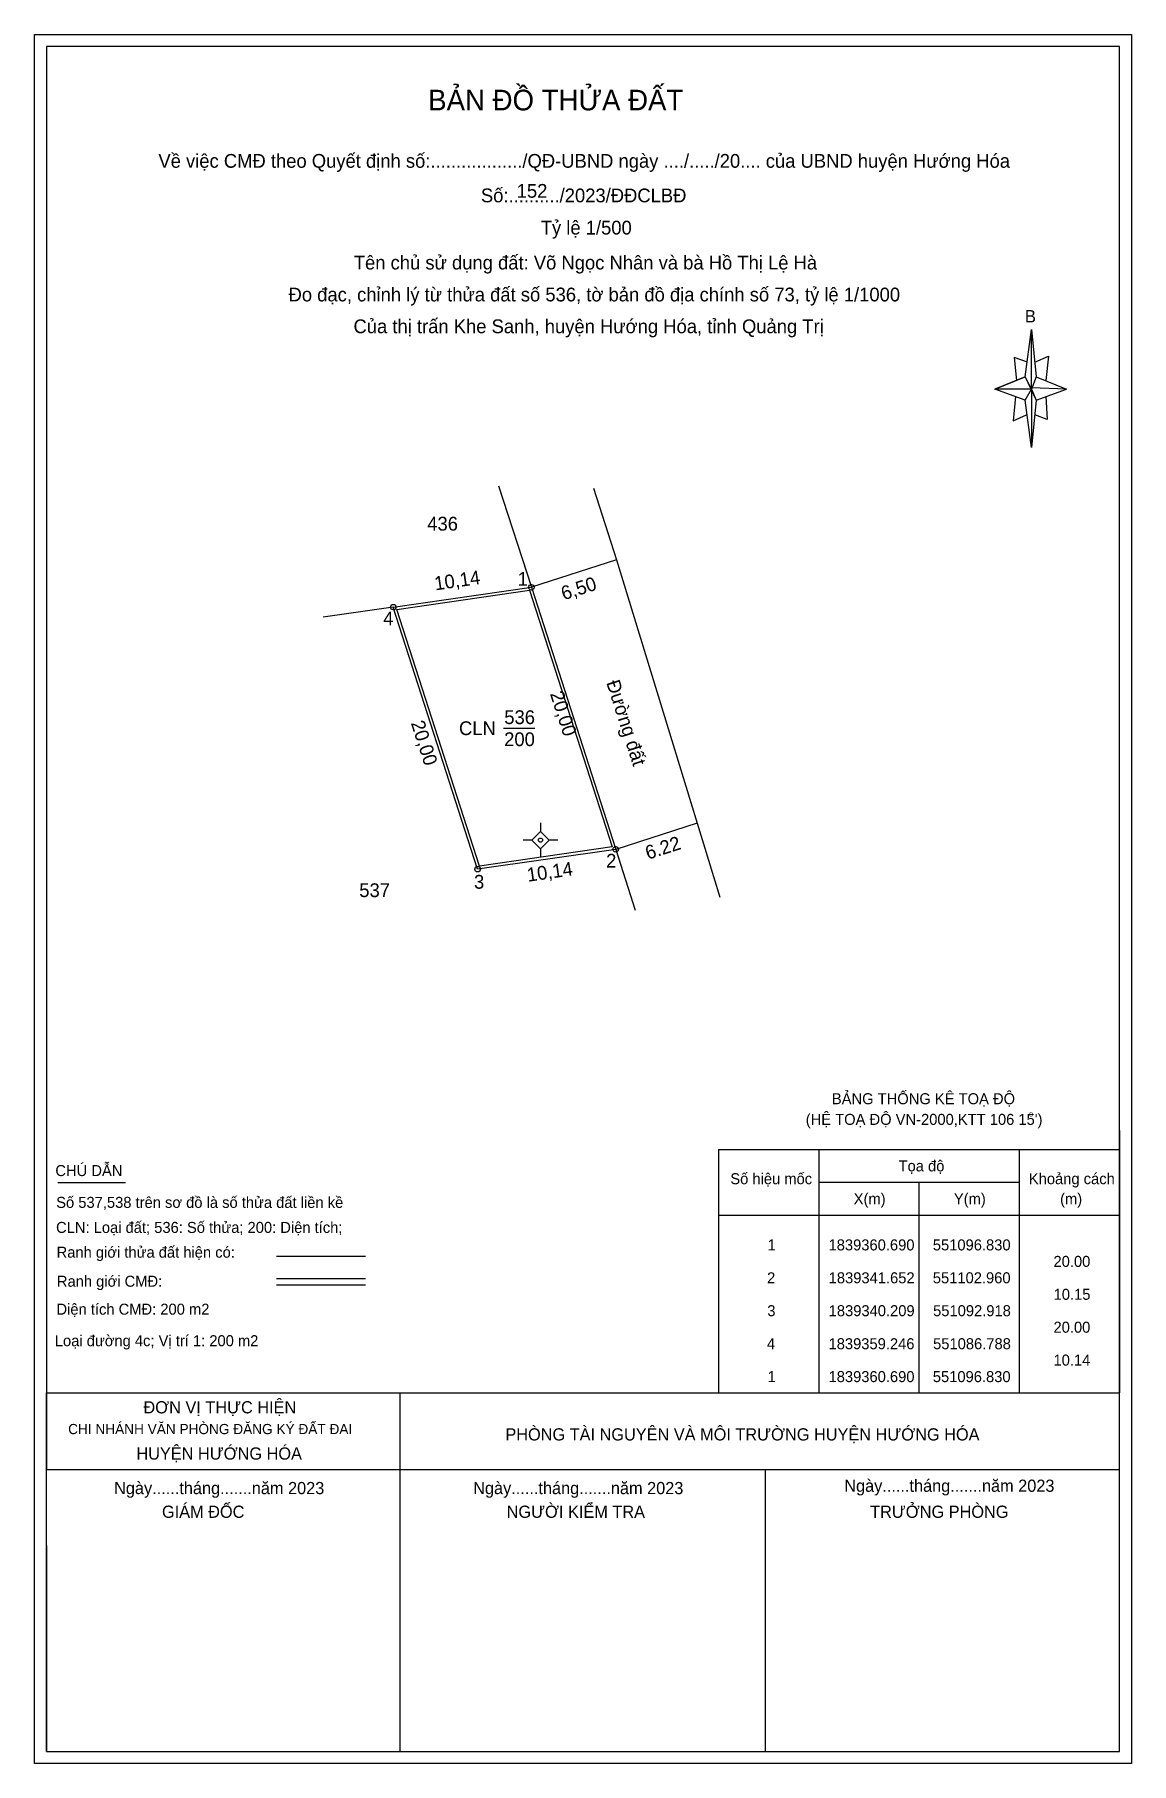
# Model space of a CAD drawing. Extents: x 551061 to 551140, y 1839275 to 1839401.
import ezdxf

# ---------------------------------------------------------------- set-up
doc = ezdxf.new("R2010")
doc.units = 0
for name, color, linetype in [('Level 10', 7, 'Continuous'), ('Level 11', 7, 'Continuous'), ('Level 13', 7, 'Continuous'), ('Level 16', 7, 'Continuous'), ('Level 2', 7, 'Continuous'), ('Level 20', 7, 'Continuous'), ('Level 22', 7, 'Continuous'), ('Level 23', 7, 'Continuous'), ('Level 4', 7, 'Continuous'), ('Level 5', 7, 'Continuous'), ('Level 59', 7, 'Continuous')]:
    doc.layers.add(name, color=color, linetype=linetype)

msp = doc.modelspace()

# ---------------------------------------------------------------- linework, layer by layer
at = {"layer": 'Level 10'}
msp.add_lwpolyline([(551102.96, 1839341.65), (551092.92, 1839340.21), (551086.79, 1839359.25), (551096.83, 1839360.69), (551102.96, 1839341.65)], dxfattribs=at)
at = {"layer": 'Level 11'}
for p, q in [((551097.49, 1839343.57), (551097.49, 1839342.94)), ((551096.87, 1839342.32), (551096.24, 1839342.32)), ((551097.49, 1839342.94), (551096.87, 1839342.32)), ((551096.87, 1839342.32), (551097.49, 1839341.69)), ((551098.12, 1839342.32), (551097.49, 1839342.94)), ((551097.49, 1839341.69), (551098.12, 1839342.32)), ((551098.74, 1839342.32), (551098.12, 1839342.32)), ((551097.49, 1839341.69), (551097.49, 1839341.07))]:
    msp.add_line(p, q, dxfattribs=at)
msp.add_circle((551097.49, 1839342.32), 0.15, dxfattribs=at)
at = {"layer": 'Level 13'}
msp.add_line((551094.8, 1839350.45), (551097.07, 1839350.45), dxfattribs=at)
at = {"layer": 'Level 16'}
msp.add_line((551102.96, 1839341.65), (551104.38, 1839337.23), dxfattribs=at)
msp.add_lwpolyline([(551102.7, 1839341.82), (551093.06, 1839340.43), (551087.05, 1839359.08), (551096.69, 1839360.47)], close=True, dxfattribs=at)
msp.add_lwpolyline([(551086.79, 1839359.25), (551081.7, 1839358.51)], dxfattribs=at)
at = {"layer": 'Level 20'}
for centre in [(551096.83, 1839360.69), (551096.83, 1839360.69), (551086.79, 1839359.25), (551086.79, 1839359.25), (551102.96, 1839341.65), (551102.96, 1839341.65), (551092.92, 1839340.21)]:
    msp.add_circle(centre, 0.2, dxfattribs=at)
at = {"layer": 'Level 22'}
for p, q in [((551132.72, 1839375.98), (551133.17, 1839379.43)), ((551133.43, 1839377.04), (551134.41, 1839377.48)), ((551134.41, 1839377.48), (551134.23, 1839375.71)), ((551132.9, 1839377.04), (551131.93, 1839377.39)), ((551131.93, 1839377.39), (551132.1, 1839375.71)), ((551132.72, 1839375.98), (551130.51, 1839375.09)), ((551130.51, 1839375.09), (551132.72, 1839375.98)), ((551132.72, 1839374.29), (551130.51, 1839375.09)), ((551133.17, 1839375.09), (551130.51, 1839375.09)), ((551133.17, 1839375.09), (551132.72, 1839375.98)), ((551132.72, 1839375.98), (551133.52, 1839374.29)), ((551135.73, 1839375.09), (551133.17, 1839375.18)), ((551133.17, 1839375.18), (551133.17, 1839375.09)), ((551133.17, 1839375.09), (551133.52, 1839374.29)), ((551133.52, 1839375.98), (551135.73, 1839375.09)), ((551133.52, 1839374.29), (551135.73, 1839375.09)), ((551133.52, 1839374.29), (551135.73, 1839375.09)), ((551132.01, 1839374.56), (551131.84, 1839372.79)), ((551133.52, 1839374.29), (551133.17, 1839370.84)), ((551134.23, 1839374.56), (551134.32, 1839372.88)), ((551131.84, 1839372.79), (551132.81, 1839373.23)), ((551134.32, 1839372.88), (551133.43, 1839373.23)), ((551062.42, 1839317.45), (551067.32, 1839317.45)), ((551078.31, 1839312.1), (551084.76, 1839312.1)), ((551078.31, 1839310.46), (551084.76, 1839310.46)), ((551078.31, 1839310.01), (551084.76, 1839310.01)), ((551061.58, 1839302.15), (551139.58, 1839302.15)), ((551061.58, 1839276.1), (551061.58, 1839302.15)), ((551087.29, 1839296.6), (551087.29, 1839302.1)), ((551139.58, 1839276.1), (551139.58, 1839302.15)), ((551061.58, 1839296.6), (551087.29, 1839296.6)), ((551087.29, 1839296.6), (551113.85, 1839296.6)), ((551087.29, 1839276.1), (551087.29, 1839296.6)), ((551113.85, 1839296.6), (551139.58, 1839296.6)), ((551113.85, 1839276.1), (551113.85, 1839296.6)), ((551087.29, 1839276.1), (551113.85, 1839276.1))]:
    msp.add_line(p, q, dxfattribs=at)
for points in [[(551140.44, 1839400.85), (551140.44, 1839275.24), (551060.72, 1839275.24), (551060.72, 1839400.85), (551140.44, 1839400.85)], [(551139.58, 1839296.6), (551139.58, 1839399.98), (551061.58, 1839399.98), (551061.58, 1839296.6)], [(551061.58, 1839291.06), (551061.58, 1839276.1), (551087.29, 1839276.1)], [(551113.85, 1839276.1), (551139.58, 1839276.1), (551139.58, 1839291.06)]]:
    msp.add_lwpolyline(points, dxfattribs=at)
for points in [[(551133.17, 1839379.43), (551133.52, 1839375.98), (551133.17, 1839375.09)], [(551133.17, 1839375.09), (551133.17, 1839370.84), (551132.72, 1839374.29)]]:
    msp.add_lwpolyline(points, close=True, dxfattribs=at)
at = {"layer": 'Level 23'}
msp.add_line((551094.45, 1839368.07), (551096.83, 1839360.69), dxfattribs=at)
msp.add_lwpolyline([(551101.34, 1839367.9), (551103.02, 1839362.69), (551110.53, 1839338.18)], dxfattribs=at)
at = {"layer": 'Level 5'}
for p, q in [((551103.02, 1839362.68), (551096.83, 1839360.69)), ((551108.88, 1839343.56), (551102.96, 1839341.65))]:
    msp.add_line(p, q, dxfattribs=at)
at = {"layer": 'Level 59'}
for p, q in [((551139.58, 1839321.23), (551139.58, 1839308.36)), ((551110.43, 1839319.85), (551139.58, 1839319.85)), ((551110.43, 1839319.85), (551110.43, 1839302.15)), ((551117.72, 1839319.85), (551117.72, 1839302.15)), ((551132.29, 1839319.85), (551132.29, 1839302.15)), ((551139.58, 1839319.85), (551139.58, 1839302.15)), ((551117.72, 1839317.46), (551132.29, 1839317.46)), ((551125, 1839317.46), (551125, 1839302.15)), ((551110.43, 1839315.07), (551139.58, 1839315.07)), ((551110.43, 1839302.15), (551139.58, 1839302.15))]:
    msp.add_line(p, q, dxfattribs=at)

# ---------------------------------------------------------------- texts
at = {"layer": 'Level 13'}
for s, p in [('436', (551089.26, 1839364.81)), ('536', (551094.86, 1839350.75)), ('537', (551084.32, 1839338.18))]:
    msp.add_text(s, height=1, dxfattribs=at).set_placement(p)
at = {"layer": 'Level 2'}
msp.add_text('CLN', height=1, dxfattribs=at).set_placement((551091.57, 1839349.95))
at = {"layer": 'Level 20'}
for s, p in [('1', (551095.83, 1839360.8)), ('4', (551086.06, 1839357.93)), ('2', (551102.26, 1839340.32)), ('3', (551092.66, 1839338.79))]:
    msp.add_text(s, height=1, dxfattribs=at).set_placement(p)
at = {"layer": 'Level 22'}
for s, height, p in [('BẢN ĐỒ THỬA ĐẤT', 1.5, (551089.33, 1839395.34)), ('Về việc CMĐ theo Quyết định số:................../QĐ-UBND ngày ..../...../20.... của UBND huyện Hướng Hóa', 1, (551069.72, 1839391.17)), ('Số:........../2023/ĐĐCLBĐ', 1, (551093.16, 1839388.66)), ('152', 1, (551095.76, 1839388.99)), ('Tỷ lệ 1/500', 1, (551097.51, 1839386.32)), ('Tên chủ sử dụng đất: Võ Ngọc Nhân và bà Hồ Thị Lệ Hà', 1, (551083.92, 1839383.78)), ('Đo đạc, chỉnh lý từ thửa đất số 536, tờ bản đồ địa chính số 73, tỷ lệ 1/1000', 1, (551079.18, 1839381.46)), ('Của thị trấn Khe Sanh, huyện Hướng Hóa, tỉnh Quảng Trị', 1, (551083.9, 1839379.15)), ('B', 0.9, (551132.7, 1839379.93)), ('BẢNG THỐNG KÊ TOẠ ĐỘ', 0.8, (551118.67, 1839323.13)), ("(HỆ TOẠ ĐỘ VN-2000,KTT 106 15')", 0.8, (551116.77, 1839321.63)), ('o', 0.4, (551133, 1839322.24)), ('CHÚ DẪN', 0.8, (551062.23, 1839317.91)), ('Số 537,538 trên sơ đồ là số thửa đất liền kề', 0.8, (551062.29, 1839315.6)), ('CLN: Loại đất; 536: Số thửa; 200: Diện tích;', 0.8, (551062.28, 1839313.78)), ('Ranh giới thửa đất hiện có:', 0.8, (551062.32, 1839311.98)), ('Ranh giới CMĐ:', 0.8, (551062.34, 1839309.87)), ('Diện tích CMĐ: 200 m2', 0.8, (551062.31, 1839307.84)), ('Loại đường 4c; Vị trí 1: 200 m2', 0.8, (551062.19, 1839305.55)), ('ĐƠN VỊ THỰC HIỆN', 0.8858, (551068.63, 1839300.67)), ('CHI NHÁNH VĂN PHÒNG ĐĂNG KÝ ĐẤT ĐAI', 0.741, (551063.16, 1839299.16)), ('PHÒNG TÀI NGUYÊN VÀ MÔI TRƯỜNG HUYỆN HƯỚNG HÓA', 0.8858, (551094.94, 1839298.7)), ('HUYỆN HƯỚNG HÓA', 0.8858, (551068.12, 1839297.31)), ('Ngày......tháng.......năm 2023', 0.8858, (551119.57, 1839294.97)), ('Ngày......tháng.......năm 2023', 0.8858, (551066.5, 1839294.8)), ('Ngày......tháng.......năm 2023', 0.8858, (551092.6, 1839294.8)), ('GIÁM ĐỐC', 0.886, (551069.98, 1839293.08)), ('NGƯỜI KIỂM TRA', 0.8858, (551095.03, 1839293.08)), ('TRƯỞNG PHÒNG', 0.8858, (551121.45, 1839293.08))]:
    msp.add_text(s, height=height, dxfattribs=at).set_placement(p)
at = {"layer": 'Level 4'}
msp.add_text('200', height=1, dxfattribs=at).set_placement((551094.85, 1839349.15))
at = {"layer": 'Level 5'}
for s, rotation, p in [('10,14', 8.1815, (551089.85, 1839360.46)), ('6,50', 17.8475, (551099.18, 1839359.74)), ('Đường đất', 287.8475, (551102.26, 1839353.77)), ('20,00', 287.8475, (551098.17, 1839352.96)), ('20,00', 287.8475, (551088.06, 1839350.83)), ('6.22', 17.8475, (551105.3, 1839340.89)), ('10,14', 8.1815, (551096.58, 1839339.29))]:
    msp.add_text(s, height=1, rotation=rotation, dxfattribs=at).set_placement(p)
at = {"layer": 'Level 59'}
for s, p in [(' Tọa độ', (551123.22, 1839318.25)), (' Số hiệu mốc', (551110.99, 1839317.32)), (' Khoảng cách', (551132.69, 1839317.32)), (' X(m)', (551119.96, 1839315.86)), (' Y(m)', (551127.24, 1839315.86)), (' (m)', (551134.96, 1839315.86)), (' 1', (551113.7, 1839312.51)), (' 1839360.690', (551118.13, 1839312.51)), (' 551096.830', (551125.71, 1839312.51)), (' 2', (551113.66, 1839310.12)), (' 1839341.652', (551118.14, 1839310.12)), (' 551102.960', (551125.71, 1839310.12)), (' 20.00', (551134.48, 1839311.31)), (' 10.15', (551134.49, 1839308.92)), (' 3', (551113.68, 1839307.73)), (' 1839340.209', (551118.14, 1839307.73)), (' 551092.918', (551125.73, 1839307.73)), (' 20.00', (551134.48, 1839306.53)), (' 4', (551113.65, 1839305.33)), (' 1839359.246', (551118.13, 1839305.33)), (' 551086.788', (551125.73, 1839305.33)), (' 10.14', (551134.48, 1839304.14)), (' 1', (551113.7, 1839302.94)), (' 1839360.690', (551118.13, 1839302.94)), (' 551096.830', (551125.71, 1839302.94))]:
    msp.add_text(s, height=0.8, dxfattribs=at).set_placement(p)

doc.saveas('drawing.dxf')
